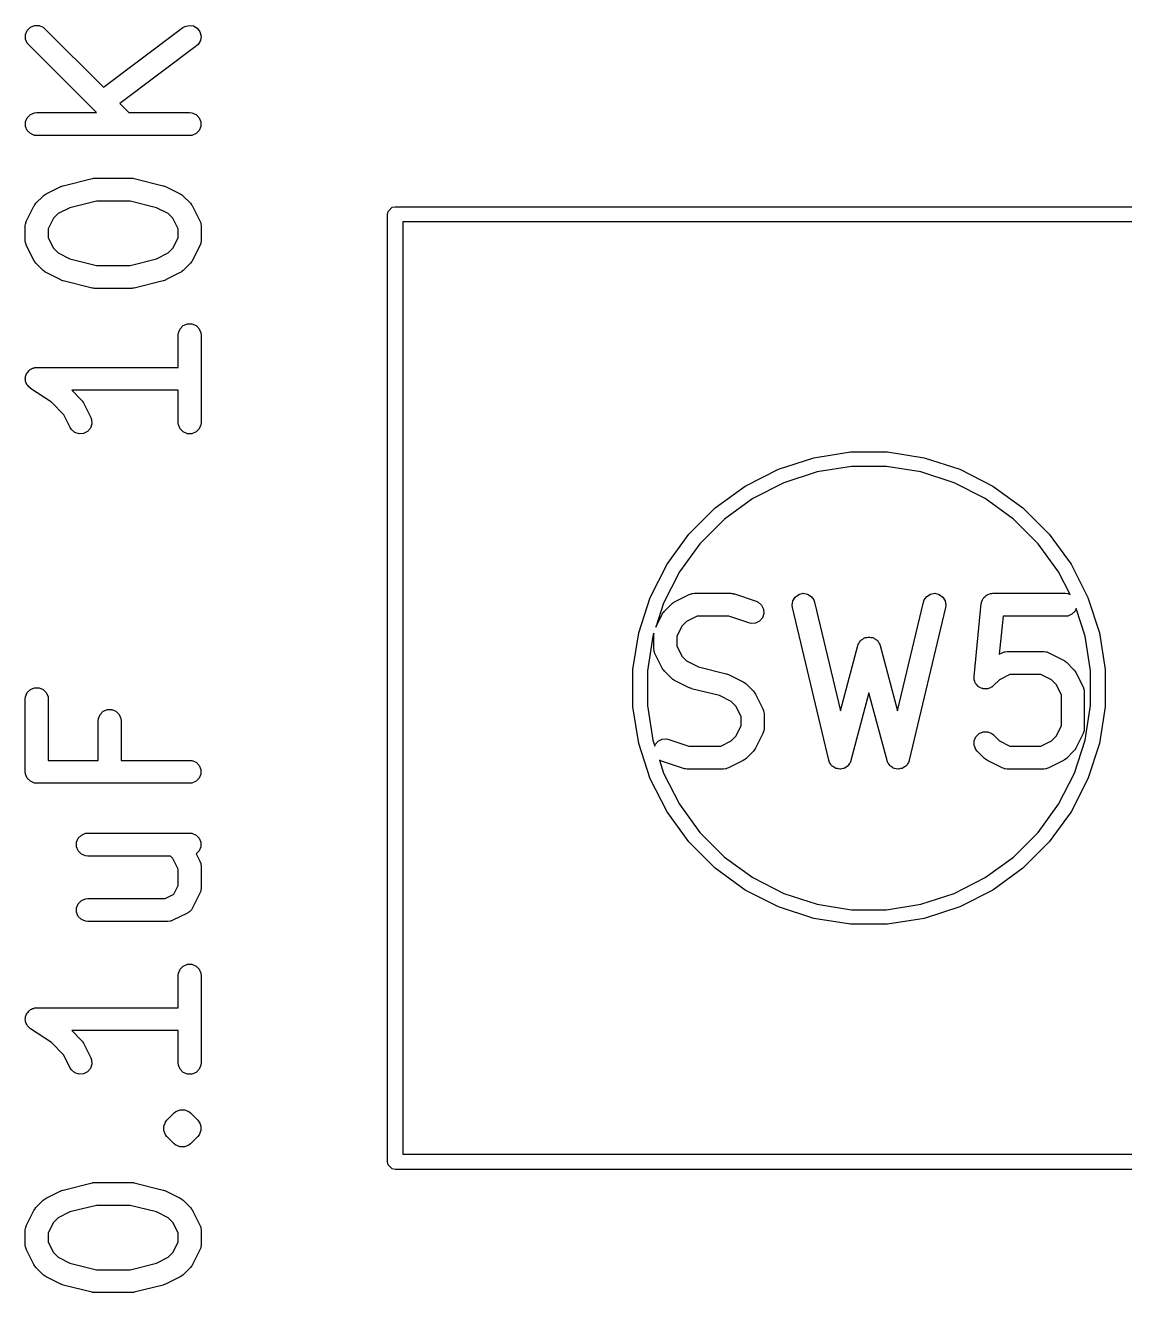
# Model space of a CAD drawing. Extents: x 1.56 to 6.49, y -4.6 to -1.37.
# Drawn here: x 2.1842 to 2.4674, y -4.1715 to -3.845 of the extents above; entities that cross this region are included whole.
import ezdxf

# ---------------------------------------------------------------- set-up
doc = ezdxf.new("R2010")
doc.units = 0
doc.header["$MEASUREMENT"] = 0
doc.layers.add('BLACK', color=7, linetype='CONTINUOUS')

msp = doc.modelspace()

# ---------------------------------------------------------------- linework, layer by layer
at = {"layer": 'BLACK', "linetype": 'CONTINUOUS'}
for p, q in [((2.18474, -3.84632), (2.18556, -3.8455)), ((2.18556, -3.8455), (2.18662, -3.84506)), ((2.18662, -3.84506), (2.18777, -3.84506)), ((2.18777, -3.84506), (2.18884, -3.8455)), ((2.18884, -3.8455), (2.18929, -3.84587)), ((2.18929, -3.84587), (2.20435, -3.86093)), ((2.20435, -3.86093), (2.2248, -3.84559)), ((2.2248, -3.84559), (2.22529, -3.84529)), ((2.22529, -3.84529), (2.22641, -3.84501)), ((2.22641, -3.84501), (2.22755, -3.84517)), ((2.22755, -3.84517), (2.22854, -3.84576)), ((2.22854, -3.84576), (2.22923, -3.84668)), ((2.1843, -3.84738), (2.18474, -3.84632)), ((2.1843, -3.84853), (2.1843, -3.84738)), ((2.18474, -3.8496), (2.1843, -3.84853)), ((2.22935, -3.84894), (2.22877, -3.84993)), ((2.22923, -3.84668), (2.22952, -3.8478)), ((2.22952, -3.8478), (2.22935, -3.84894)), ((2.18511, -3.85004), (2.18474, -3.8496)), ((2.20257, -3.8675), (2.18511, -3.85004)), ((2.22834, -3.85032), (2.20857, -3.86515)), ((2.22877, -3.84993), (2.22834, -3.85032)), ((2.20857, -3.86515), (2.21092, -3.8675)), ((2.1843, -3.86988), (2.18474, -3.86881)), ((2.18474, -3.86881), (2.18556, -3.868)), ((2.18556, -3.868), (2.18662, -3.86756)), ((2.18662, -3.86756), (2.1872, -3.8675)), ((2.1872, -3.8675), (2.20257, -3.8675)), ((2.21092, -3.8675), (2.22657, -3.8675)), ((2.22657, -3.8675), (2.22714, -3.86756)), ((2.22714, -3.86756), (2.22821, -3.868)), ((2.22821, -3.868), (2.22902, -3.86881)), ((2.22902, -3.86881), (2.22946, -3.86988)), ((2.1843, -3.87103), (2.1843, -3.86988)), ((2.18474, -3.87209), (2.1843, -3.87103)), ((2.18556, -3.87291), (2.18474, -3.87209)), ((2.22902, -3.87209), (2.22821, -3.87291)), ((2.22946, -3.87103), (2.22902, -3.87209)), ((2.22946, -3.86988), (2.22946, -3.87103)), ((2.18662, -3.87335), (2.18556, -3.87291)), ((2.1872, -3.87341), (2.18662, -3.87335)), ((2.22657, -3.87341), (2.1872, -3.87341)), ((2.22714, -3.87335), (2.22657, -3.87341)), ((2.22821, -3.87291), (2.22714, -3.87335)), ((2.19398, -3.88634), (2.20148, -3.88446)), ((2.20148, -3.88446), (2.20158, -3.88445)), ((2.20158, -3.88445), (2.20162, -3.88443)), ((2.20162, -3.88443), (2.20184, -3.88441)), ((2.20184, -3.88441), (2.20205, -3.88438)), ((2.20205, -3.88438), (2.2021, -3.88438)), ((2.2021, -3.88438), (2.2022, -3.88437)), ((2.2022, -3.88437), (2.21157, -3.88437)), ((2.21157, -3.88437), (2.21167, -3.88438)), ((2.21167, -3.88438), (2.21171, -3.88438)), ((2.21171, -3.88438), (2.21193, -3.88441)), ((2.21193, -3.88441), (2.21215, -3.88443)), ((2.21215, -3.88443), (2.21219, -3.88445)), ((2.21219, -3.88445), (2.21229, -3.88446)), ((2.21229, -3.88446), (2.21978, -3.88634)), ((2.18938, -3.88859), (2.18963, -3.88844)), ((2.18963, -3.88844), (2.19338, -3.88656)), ((2.19338, -3.88656), (2.19342, -3.88654)), ((2.19342, -3.88654), (2.19344, -3.88653)), ((2.19344, -3.88653), (2.19368, -3.88645)), ((2.19368, -3.88645), (2.19392, -3.88635)), ((2.19392, -3.88635), (2.19394, -3.88635)), ((2.19394, -3.88635), (2.19398, -3.88634)), ((2.21978, -3.88634), (2.21983, -3.88635)), ((2.21983, -3.88635), (2.21985, -3.88635)), ((2.21985, -3.88635), (2.22009, -3.88645)), ((2.22009, -3.88645), (2.22033, -3.88653)), ((2.22033, -3.88653), (2.22035, -3.88654)), ((2.22035, -3.88654), (2.22039, -3.88656)), ((2.22039, -3.88656), (2.22414, -3.88844)), ((2.22414, -3.88844), (2.22439, -3.88859)), ((2.18456, -3.89538), (2.18643, -3.89163)), ((2.18643, -3.89163), (2.18659, -3.89138)), ((2.18659, -3.89138), (2.18662, -3.89131)), ((2.18662, -3.89131), (2.18668, -3.89123)), ((2.18668, -3.89123), (2.18674, -3.89114)), ((2.18674, -3.89114), (2.1868, -3.89109)), ((2.1868, -3.89109), (2.18698, -3.89086)), ((2.18698, -3.89086), (2.18886, -3.88899)), ((2.18886, -3.88899), (2.18909, -3.8888)), ((2.18909, -3.8888), (2.18914, -3.88874)), ((2.18914, -3.88874), (2.18923, -3.88869)), ((2.18923, -3.88869), (2.18931, -3.88862)), ((2.18931, -3.88862), (2.18938, -3.88859)), ((2.20256, -3.89028), (2.19573, -3.89199)), ((2.21121, -3.89028), (2.20256, -3.89028)), ((2.21804, -3.89199), (2.21121, -3.89028)), ((2.22439, -3.88859), (2.22446, -3.88862)), ((2.22446, -3.88862), (2.22454, -3.88869)), ((2.22454, -3.88869), (2.22463, -3.88874)), ((2.22463, -3.88874), (2.22468, -3.8888)), ((2.22468, -3.8888), (2.22491, -3.88899)), ((2.22491, -3.88899), (2.22678, -3.89086)), ((2.22678, -3.89086), (2.22697, -3.89109)), ((2.22697, -3.89109), (2.22703, -3.89114)), ((2.22703, -3.89114), (2.22708, -3.89123)), ((2.22708, -3.89123), (2.22715, -3.89131)), ((2.22715, -3.89131), (2.22718, -3.89138)), ((2.22718, -3.89138), (2.22733, -3.89163)), ((2.22733, -3.89163), (2.22921, -3.89538)), ((2.1915, -3.8947), (2.19015, -3.8974)), ((2.1927, -3.8935), (2.1915, -3.8947)), ((2.19573, -3.89199), (2.1927, -3.8935)), ((2.22107, -3.8935), (2.21804, -3.89199)), ((2.22227, -3.8947), (2.22107, -3.8935)), ((2.22361, -3.8974), (2.22227, -3.8947)), ((2.27756, -3.8937), (2.27771, -3.89295)), ((2.27756, -4.1378), (2.27756, -3.8937)), ((2.27771, -3.89295), (2.27877, -3.89188)), ((2.27877, -3.89188), (2.27953, -3.89173)), ((2.27953, -3.89173), (2.52362, -3.89173)), ((2.18424, -3.8967), (2.1843, -3.89612)), ((2.18424, -3.90045), (2.18424, -3.8967)), ((2.1843, -3.89612), (2.18434, -3.89603)), ((2.18434, -3.89603), (2.18435, -3.89592)), ((2.18435, -3.89592), (2.18456, -3.89538)), ((2.19015, -3.8974), (2.19015, -3.89975)), ((2.22361, -3.89975), (2.22361, -3.8974)), ((2.22921, -3.89538), (2.22942, -3.89592)), ((2.22942, -3.89592), (2.22942, -3.89603)), ((2.22942, -3.89603), (2.22946, -3.89612)), ((2.22946, -3.89612), (2.22952, -3.8967)), ((2.22952, -3.8967), (2.22952, -3.90045)), ((2.2815, -3.89567), (2.2815, -4.13583)), ((2.52165, -3.89567), (2.2815, -3.89567)), ((2.1843, -3.90103), (2.18424, -3.90045)), ((2.18434, -3.90112), (2.1843, -3.90103)), ((2.18435, -3.90123), (2.18434, -3.90112)), ((2.18456, -3.90177), (2.18435, -3.90123)), ((2.19015, -3.89975), (2.1915, -3.90245)), ((2.22227, -3.90245), (2.22361, -3.89975)), ((2.22942, -3.90123), (2.22921, -3.90177)), ((2.22946, -3.90103), (2.22942, -3.90112)), ((2.22942, -3.90112), (2.22942, -3.90123)), ((2.22952, -3.90045), (2.22946, -3.90103)), ((2.18643, -3.90552), (2.18456, -3.90177)), ((2.1915, -3.90245), (2.1927, -3.90365)), ((2.1927, -3.90365), (2.19573, -3.90516)), ((2.21804, -3.90516), (2.22107, -3.90365)), ((2.22107, -3.90365), (2.22227, -3.90245)), ((2.22921, -3.90177), (2.22733, -3.90552)), ((2.18659, -3.90577), (2.18643, -3.90552)), ((2.18662, -3.90584), (2.18659, -3.90577)), ((2.18668, -3.90592), (2.18662, -3.90584)), ((2.18674, -3.90601), (2.18668, -3.90592)), ((2.1868, -3.90606), (2.18674, -3.90601)), ((2.18698, -3.90629), (2.1868, -3.90606)), ((2.18886, -3.90816), (2.18698, -3.90629)), ((2.19573, -3.90516), (2.20256, -3.90687)), ((2.20256, -3.90687), (2.21121, -3.90687)), ((2.21121, -3.90687), (2.21804, -3.90516)), ((2.22678, -3.90629), (2.22491, -3.90816)), ((2.22697, -3.90606), (2.22678, -3.90629)), ((2.22703, -3.90601), (2.22697, -3.90606)), ((2.22708, -3.90592), (2.22703, -3.90601)), ((2.22715, -3.90584), (2.22708, -3.90592)), ((2.22718, -3.90577), (2.22715, -3.90584)), ((2.22733, -3.90552), (2.22718, -3.90577)), ((2.18909, -3.90835), (2.18886, -3.90816)), ((2.18914, -3.90841), (2.18909, -3.90835)), ((2.18923, -3.90846), (2.18914, -3.90841)), ((2.18931, -3.90853), (2.18923, -3.90846)), ((2.18938, -3.90856), (2.18931, -3.90853)), ((2.18963, -3.90872), (2.18938, -3.90856)), ((2.19338, -3.91059), (2.18963, -3.90872)), ((2.19342, -3.91061), (2.19338, -3.91059)), ((2.19344, -3.91062), (2.19342, -3.91061)), ((2.19368, -3.91071), (2.19344, -3.91062)), ((2.19392, -3.9108), (2.19368, -3.91071)), ((2.19394, -3.9108), (2.19392, -3.9108)), ((2.19398, -3.91081), (2.19394, -3.9108)), ((2.20148, -3.91269), (2.19398, -3.91081)), ((2.21978, -3.91081), (2.21229, -3.91269)), ((2.21983, -3.9108), (2.21978, -3.91081)), ((2.21985, -3.9108), (2.21983, -3.9108)), ((2.22009, -3.91071), (2.21985, -3.9108)), ((2.22033, -3.91062), (2.22009, -3.91071)), ((2.22035, -3.91061), (2.22033, -3.91062)), ((2.22039, -3.91059), (2.22035, -3.91061)), ((2.22414, -3.90872), (2.22039, -3.91059)), ((2.22439, -3.90856), (2.22414, -3.90872)), ((2.22446, -3.90853), (2.22439, -3.90856)), ((2.22454, -3.90846), (2.22446, -3.90853)), ((2.22463, -3.90841), (2.22454, -3.90846)), ((2.22468, -3.90835), (2.22463, -3.90841)), ((2.22491, -3.90816), (2.22468, -3.90835)), ((2.20158, -3.9127), (2.20148, -3.91269)), ((2.20162, -3.91272), (2.20158, -3.9127)), ((2.20184, -3.91274), (2.20162, -3.91272)), ((2.20205, -3.91277), (2.20184, -3.91274)), ((2.2021, -3.91277), (2.20205, -3.91277)), ((2.2022, -3.91278), (2.2021, -3.91277)), ((2.21157, -3.91278), (2.2022, -3.91278)), ((2.21167, -3.91277), (2.21157, -3.91278)), ((2.21171, -3.91277), (2.21167, -3.91277)), ((2.21193, -3.91274), (2.21171, -3.91277)), ((2.21215, -3.91272), (2.21193, -3.91274)), ((2.21219, -3.9127), (2.21215, -3.91272)), ((2.21229, -3.91269), (2.21219, -3.9127)), ((2.22361, -3.92482), (2.22367, -3.92425)), ((2.22367, -3.92425), (2.22411, -3.92318)), ((2.22411, -3.92318), (2.22493, -3.92237)), ((2.22493, -3.92237), (2.22599, -3.92193)), ((2.22599, -3.92193), (2.22714, -3.92193)), ((2.22714, -3.92193), (2.22821, -3.92237)), ((2.22821, -3.92237), (2.22902, -3.92318)), ((2.22902, -3.92318), (2.22946, -3.92425)), ((2.22946, -3.92425), (2.22952, -3.92482)), ((2.22361, -3.93312), (2.22361, -3.92482)), ((2.22952, -3.92482), (2.22952, -3.94732)), ((2.18495, -3.93423), (2.18511, -3.93398)), ((2.18511, -3.93398), (2.18535, -3.93382)), ((2.18535, -3.93382), (2.18556, -3.93362)), ((2.18556, -3.93362), (2.18582, -3.9335)), ((2.18582, -3.9335), (2.18606, -3.93334)), ((2.18606, -3.93334), (2.18635, -3.93329)), ((2.18635, -3.93329), (2.18662, -3.93317)), ((2.18662, -3.93317), (2.18719, -3.93312)), ((2.18719, -3.93312), (2.18719, -3.93312)), ((2.18719, -3.93312), (2.1872, -3.93312)), ((2.1872, -3.93312), (2.1872, -3.93312)), ((2.1872, -3.93312), (2.22361, -3.93312)), ((2.18424, -3.93607), (2.1843, -3.93579)), ((2.1843, -3.93636), (2.18424, -3.93607)), ((2.1843, -3.93549), (2.18441, -3.93523)), ((2.1843, -3.93579), (2.1843, -3.93549)), ((2.1843, -3.93665), (2.1843, -3.93636)), ((2.18441, -3.93692), (2.1843, -3.93665)), ((2.18441, -3.93523), (2.18447, -3.93494)), ((2.18447, -3.9372), (2.18441, -3.93692)), ((2.18447, -3.93494), (2.18463, -3.9347)), ((2.18463, -3.93744), (2.18447, -3.9372)), ((2.18463, -3.9347), (2.18474, -3.93443)), ((2.18474, -3.93443), (2.18495, -3.93423)), ((2.18474, -3.93771), (2.18463, -3.93744)), ((2.18495, -3.93792), (2.18474, -3.93771)), ((2.18511, -3.93816), (2.18495, -3.93792)), ((2.18556, -3.93852), (2.18511, -3.93816)), ((2.18556, -3.93853), (2.18556, -3.93852)), ((2.19094, -3.94211), (2.18556, -3.93853)), ((2.18556, -3.93853), (2.18556, -3.93853)), ((2.18556, -3.93853), (2.18556, -3.93853)), ((2.22361, -3.93902), (2.1962, -3.93902)), ((2.1962, -3.93902), (2.19866, -3.94148)), ((2.22361, -3.94732), (2.22361, -3.93902)), ((2.19414, -3.94532), (2.19094, -3.94211)), ((2.19866, -3.94148), (2.19885, -3.94171)), ((2.19885, -3.94171), (2.1989, -3.94176)), ((2.1989, -3.94176), (2.19896, -3.94185)), ((2.19896, -3.94185), (2.19903, -3.94193)), ((2.19903, -3.94193), (2.19906, -3.942)), ((2.19906, -3.942), (2.19921, -3.94225)), ((2.19921, -3.94225), (2.20109, -3.946)), ((2.19581, -3.94864), (2.19414, -3.94532)), ((2.20109, -3.946), (2.20129, -3.94654)), ((2.20129, -3.94654), (2.20138, -3.94769)), ((2.19611, -3.94913), (2.19581, -3.94864)), ((2.19698, -3.94988), (2.19611, -3.94913)), ((2.19808, -3.95025), (2.19698, -3.94988)), ((2.19923, -3.95017), (2.19808, -3.95025)), ((2.20026, -3.94965), (2.19923, -3.95017)), ((2.20101, -3.94878), (2.20026, -3.94965)), ((2.20138, -3.94769), (2.20101, -3.94878)), ((2.22367, -3.9479), (2.22361, -3.94732)), ((2.22411, -3.94896), (2.22367, -3.9479)), ((2.22493, -3.94977), (2.22411, -3.94896)), ((2.22599, -3.95022), (2.22493, -3.94977)), ((2.22714, -3.95022), (2.22599, -3.95022)), ((2.22821, -3.94977), (2.22714, -3.95022)), ((2.22902, -3.94896), (2.22821, -3.94977)), ((2.22946, -3.9479), (2.22902, -3.94896)), ((2.22952, -3.94732), (2.22946, -3.9479)), ((2.37822, -3.95937), (2.38733, -3.95641)), ((2.38733, -3.95641), (2.39679, -3.95491)), ((2.39679, -3.95491), (2.40636, -3.95491)), ((2.40636, -3.95491), (2.41582, -3.95641)), ((2.41582, -3.95641), (2.42493, -3.95937)), ((2.36969, -3.96372), (2.37822, -3.95937)), ((2.38821, -3.96007), (2.37966, -3.96284)), ((2.39708, -3.95866), (2.38821, -3.96007)), ((2.40607, -3.95866), (2.39708, -3.95866)), ((2.41494, -3.96007), (2.40607, -3.95866)), ((2.42349, -3.96284), (2.41494, -3.96007)), ((2.42493, -3.95937), (2.43346, -3.96372)), ((2.37966, -3.96284), (2.37165, -3.96692)), ((2.43149, -3.96692), (2.42349, -3.96284)), ((2.36194, -3.96935), (2.36969, -3.96372)), ((2.43346, -3.96372), (2.44121, -3.96935)), ((2.35517, -3.97612), (2.36194, -3.96935)), ((2.37165, -3.96692), (2.36439, -3.9722)), ((2.43876, -3.9722), (2.43149, -3.96692)), ((2.44121, -3.96935), (2.44798, -3.97612)), ((2.36439, -3.9722), (2.35803, -3.97856)), ((2.44512, -3.97856), (2.43876, -3.9722)), ((2.34954, -3.98386), (2.35517, -3.97612)), ((2.44798, -3.97612), (2.45361, -3.98386)), ((2.35803, -3.97856), (2.35275, -3.98583)), ((2.4504, -3.98583), (2.44512, -3.97856)), ((2.3452, -3.9924), (2.34954, -3.98386)), ((2.35275, -3.98583), (2.34867, -3.99383)), ((2.45336, -3.99163), (2.4504, -3.98583)), ((2.45361, -3.98386), (2.45795, -3.9924)), ((2.34224, -4.0015), (2.3452, -3.9924)), ((2.35151, -3.99352), (2.35526, -3.99164)), ((2.35526, -3.99164), (2.3558, -3.99144)), ((2.3558, -3.99144), (2.35591, -3.99143)), ((2.35591, -3.99143), (2.356, -3.99139)), ((2.356, -3.99139), (2.35658, -3.99133)), ((2.35658, -3.99133), (2.36595, -3.99133)), ((2.36595, -3.99133), (2.36625, -3.99136)), ((2.36625, -3.99136), (2.36632, -3.99135)), ((2.36632, -3.99135), (2.36643, -3.99138)), ((2.36643, -3.99138), (2.36653, -3.99139)), ((2.36653, -3.99139), (2.3666, -3.99142)), ((2.3666, -3.99142), (2.36689, -3.99148)), ((2.36689, -3.99148), (2.37251, -3.99336)), ((2.38193, -3.99326), (2.38254, -3.99228)), ((2.38254, -3.99228), (2.38347, -3.9916)), ((2.38347, -3.9916), (2.38459, -3.99133)), ((2.38459, -3.99133), (2.38573, -3.99152)), ((2.38573, -3.99152), (2.38671, -3.99212)), ((2.38671, -3.99212), (2.38739, -3.99305)), ((2.41576, -3.99305), (2.41644, -3.99212)), ((2.41644, -3.99212), (2.41742, -3.99152)), ((2.41742, -3.99152), (2.41856, -3.99133)), ((2.41856, -3.99133), (2.41968, -3.9916)), ((2.41968, -3.9916), (2.42061, -3.99228)), ((2.42061, -3.99228), (2.42122, -3.99326)), ((2.43083, -3.99304), (2.43099, -3.99264)), ((2.43099, -3.99264), (2.4311, -3.99254)), ((2.4311, -3.99254), (2.43117, -3.99241)), ((2.43117, -3.99241), (2.4315, -3.99213)), ((2.4315, -3.99213), (2.43181, -3.99183)), ((2.43181, -3.99183), (2.43194, -3.99177)), ((2.43194, -3.99177), (2.43206, -3.99168)), ((2.43206, -3.99168), (2.43247, -3.99155)), ((2.43247, -3.99155), (2.43287, -3.99139)), ((2.43287, -3.99139), (2.43309, -3.99137)), ((2.43309, -3.99137), (2.43316, -3.99135)), ((2.43316, -3.99135), (2.43323, -3.99135)), ((2.43323, -3.99135), (2.43345, -3.99133)), ((2.43345, -3.99133), (2.45219, -3.99133)), ((2.45219, -3.99133), (2.45277, -3.99139)), ((2.45277, -3.99139), (2.45336, -3.99163)), ((2.45795, -3.9924), (2.46091, -4.0015)), ((2.34867, -3.99383), (2.34666, -4.00003)), ((2.34862, -3.99622), (2.34868, -3.99617)), ((2.34868, -3.99617), (2.34887, -3.99595)), ((2.34887, -3.99595), (2.35074, -3.99407)), ((2.35074, -3.99407), (2.35097, -3.99389)), ((2.35097, -3.99389), (2.35102, -3.99383)), ((2.35102, -3.99383), (2.35111, -3.99377)), ((2.35111, -3.99377), (2.35119, -3.9937)), ((2.35119, -3.9937), (2.35126, -3.99367)), ((2.35126, -3.99367), (2.35151, -3.99352)), ((2.37251, -3.99336), (2.37304, -3.99359)), ((2.37304, -3.99359), (2.37391, -3.99435)), ((2.37391, -3.99435), (2.37443, -3.99538)), ((2.37443, -3.99538), (2.37451, -3.99653)), ((2.38175, -3.99439), (2.38193, -3.99326)), ((2.38183, -3.99497), (2.38175, -3.99439)), ((2.3912, -4.03434), (2.38183, -3.99497)), ((2.38739, -3.99305), (2.38757, -3.9936)), ((2.38757, -3.9936), (2.39424, -4.02159)), ((2.40891, -4.02159), (2.41558, -3.9936)), ((2.42132, -3.99497), (2.41195, -4.03434)), ((2.41558, -3.9936), (2.41576, -3.99305)), ((2.42122, -3.99326), (2.4214, -3.99439)), ((2.4214, -3.99439), (2.42132, -3.99497)), ((2.42863, -4.01274), (2.43051, -3.99399)), ((2.43051, -3.99399), (2.43055, -3.99378)), ((2.43055, -3.99371), (2.43058, -3.99364)), ((2.43055, -3.99378), (2.43055, -3.99371)), ((2.43058, -3.99364), (2.43062, -3.99342)), ((2.43062, -3.99342), (2.43083, -3.99304)), ((2.45465, -3.99592), (2.45383, -3.99674)), ((2.45493, -3.99524), (2.45465, -3.99592)), ((2.45726, -4.00238), (2.45493, -3.99524)), ((2.34666, -4.00003), (2.34832, -3.99671)), ((2.34832, -3.99671), (2.34847, -3.99647)), ((2.34847, -3.99647), (2.3485, -3.99639)), ((2.3485, -3.99639), (2.34857, -3.99631)), ((2.34857, -3.99631), (2.34862, -3.99622)), ((2.35458, -3.99859), (2.35338, -3.99978)), ((2.35728, -3.99724), (2.35458, -3.99859)), ((2.36548, -3.99724), (2.35728, -3.99724)), ((2.37064, -3.99896), (2.36548, -3.99724)), ((2.37121, -3.99909), (2.37064, -3.99896)), ((2.37236, -3.99901), (2.37121, -3.99909)), ((2.37339, -3.99849), (2.37236, -3.99901)), ((2.37414, -3.99762), (2.37339, -3.99849)), ((2.37451, -3.99653), (2.37414, -3.99762)), ((2.43612, -3.99724), (2.43514, -4.00701)), ((2.45219, -3.99724), (2.43612, -3.99724)), ((2.45277, -3.99718), (2.45219, -3.99724)), ((2.45383, -3.99674), (2.45277, -3.99718)), ((2.34074, -4.01096), (2.34224, -4.0015)), ((2.34589, -4.00238), (2.34449, -4.01126)), ((2.34615, -4.0016), (2.34589, -4.00238)), ((2.34613, -4.00178), (2.34615, -4.0016)), ((2.34613, -4.00553), (2.34613, -4.00178)), ((2.35338, -3.99978), (2.35203, -4.00248)), ((2.35203, -4.00248), (2.35203, -4.00484)), ((2.40062, -4.00274), (2.40101, -4.00269)), ((2.40101, -4.00269), (2.40139, -4.00259)), ((2.40139, -4.00259), (2.40157, -4.00261)), ((2.40157, -4.00261), (2.40176, -4.00259)), ((2.40176, -4.00259), (2.40214, -4.00269)), ((2.40214, -4.00269), (2.40253, -4.00274)), ((2.45866, -4.01126), (2.45726, -4.00238)), ((2.46091, -4.0015), (2.46241, -4.01096)), ((2.34619, -4.00611), (2.34613, -4.00553)), ((2.35203, -4.00484), (2.35338, -4.00753)), ((2.39424, -4.02159), (2.39872, -4.00477)), ((2.39872, -4.00477), (2.39877, -4.00464)), ((2.39877, -4.00464), (2.39878, -4.00458)), ((2.39878, -4.00458), (2.39882, -4.00451)), ((2.39882, -4.00451), (2.39892, -4.00423)), ((2.39892, -4.00423), (2.39916, -4.00392)), ((2.39916, -4.00392), (2.39936, -4.00358)), ((2.39936, -4.00358), (2.39951, -4.00347)), ((2.39951, -4.00347), (2.39963, -4.00332)), ((2.39963, -4.00332), (2.39996, -4.00312)), ((2.39996, -4.00312), (2.40027, -4.00288)), ((2.40027, -4.00288), (2.40046, -4.00283)), ((2.40046, -4.00283), (2.40062, -4.00274)), ((2.40253, -4.00274), (2.40269, -4.00283)), ((2.40269, -4.00283), (2.40288, -4.00288)), ((2.40288, -4.00288), (2.40319, -4.00312)), ((2.40319, -4.00312), (2.40352, -4.00332)), ((2.40352, -4.00332), (2.40364, -4.00347)), ((2.40364, -4.00347), (2.40379, -4.00358)), ((2.40379, -4.00358), (2.40399, -4.00392)), ((2.40399, -4.00392), (2.40422, -4.00423)), ((2.40422, -4.00423), (2.40433, -4.00451)), ((2.40433, -4.00451), (2.40437, -4.00458)), ((2.40437, -4.00458), (2.40438, -4.00464)), ((2.40438, -4.00464), (2.40443, -4.00477)), ((2.40443, -4.00477), (2.40891, -4.02159)), ((2.34623, -4.00621), (2.34619, -4.00611)), ((2.34623, -4.00631), (2.34623, -4.00621)), ((2.34644, -4.00685), (2.34623, -4.00631)), ((2.34832, -4.0106), (2.34644, -4.00685)), ((2.35338, -4.00753), (2.35458, -4.00873)), ((2.35458, -4.00873), (2.35761, -4.01025)), ((2.43514, -4.00701), (2.43587, -4.00664)), ((2.43587, -4.00664), (2.43642, -4.00643)), ((2.43642, -4.00643), (2.43652, -4.00643)), ((2.43652, -4.00643), (2.43662, -4.00639)), ((2.43662, -4.00639), (2.4372, -4.00633)), ((2.4372, -4.00633), (2.44657, -4.00633)), ((2.44657, -4.00633), (2.44715, -4.00639)), ((2.44715, -4.00639), (2.44724, -4.00643)), ((2.44724, -4.00643), (2.44735, -4.00643)), ((2.44735, -4.00643), (2.44789, -4.00664)), ((2.44789, -4.00664), (2.45164, -4.00852)), ((2.45164, -4.00852), (2.45189, -4.00867)), ((2.45189, -4.00867), (2.45196, -4.0087)), ((2.45196, -4.0087), (2.45204, -4.00877)), ((2.45204, -4.00877), (2.45213, -4.00882)), ((2.45213, -4.00882), (2.45218, -4.00888)), ((2.45218, -4.00888), (2.45241, -4.00907)), ((2.45241, -4.00907), (2.45428, -4.01094)), ((2.34074, -4.01126), (2.34074, -4.01096)), ((2.34074, -4.02054), (2.34074, -4.01126)), ((2.34449, -4.01126), (2.34449, -4.02024)), ((2.34847, -4.01085), (2.34832, -4.0106)), ((2.3485, -4.01092), (2.34847, -4.01085)), ((2.34857, -4.011), (2.3485, -4.01092)), ((2.34862, -4.01109), (2.34857, -4.011)), ((2.34868, -4.01114), (2.34862, -4.01109)), ((2.34887, -4.01137), (2.34868, -4.01114)), ((2.35074, -4.01324), (2.34887, -4.01137)), ((2.35761, -4.01025), (2.3648, -4.01204)), ((2.3648, -4.01204), (2.36484, -4.01206)), ((2.36484, -4.01206), (2.36486, -4.01206)), ((2.36486, -4.01206), (2.3651, -4.01215)), ((2.3651, -4.01215), (2.36534, -4.01224)), ((2.36534, -4.01224), (2.36536, -4.01225)), ((2.36536, -4.01225), (2.3654, -4.01227)), ((2.3654, -4.01227), (2.36915, -4.01414)), ((2.43789, -4.01224), (2.43519, -4.01358)), ((2.44587, -4.01224), (2.43789, -4.01224)), ((2.44857, -4.01358), (2.44587, -4.01224)), ((2.45428, -4.01094), (2.45447, -4.01117)), ((2.45447, -4.01117), (2.45453, -4.01122)), ((2.45453, -4.01122), (2.45458, -4.01131)), ((2.45458, -4.01131), (2.45465, -4.01139)), ((2.45465, -4.01139), (2.45468, -4.01146)), ((2.45468, -4.01146), (2.45483, -4.01171)), ((2.45483, -4.01171), (2.45671, -4.01546)), ((2.45866, -4.02024), (2.45866, -4.01126)), ((2.46241, -4.01096), (2.46241, -4.02054)), ((2.18556, -4.01611), (2.18662, -4.01566)), ((2.18662, -4.01566), (2.18777, -4.01566)), ((2.18777, -4.01566), (2.18884, -4.01611)), ((2.35097, -4.01343), (2.35074, -4.01324)), ((2.35102, -4.01349), (2.35097, -4.01343)), ((2.35111, -4.01355), (2.35102, -4.01349)), ((2.35119, -4.01361), (2.35111, -4.01355)), ((2.35126, -4.01364), (2.35119, -4.01361)), ((2.35151, -4.0138), (2.35126, -4.01364)), ((2.35526, -4.01567), (2.35151, -4.0138)), ((2.3553, -4.01569), (2.35526, -4.01567)), ((2.35532, -4.0157), (2.3553, -4.01569)), ((2.35556, -4.01579), (2.35532, -4.0157)), ((2.36915, -4.01414), (2.3694, -4.0143)), ((2.3694, -4.0143), (2.36947, -4.01433)), ((2.36947, -4.01433), (2.36955, -4.01439)), ((2.36955, -4.01439), (2.36964, -4.01445)), ((2.36964, -4.01445), (2.36969, -4.01451)), ((2.36969, -4.01451), (2.36992, -4.01469)), ((2.36992, -4.01469), (2.37179, -4.01657)), ((2.42863, -4.01332), (2.42863, -4.01274)), ((2.42868, -4.01346), (2.42863, -4.01332)), ((2.42868, -4.01361), (2.42868, -4.01346)), ((2.42884, -4.01401), (2.42868, -4.01361)), ((2.42896, -4.01442), (2.42884, -4.01401)), ((2.42906, -4.01453), (2.42896, -4.01442)), ((2.42912, -4.01467), (2.42906, -4.01453)), ((2.42942, -4.01498), (2.42912, -4.01467)), ((2.42969, -4.01531), (2.42942, -4.01498)), ((2.42983, -4.01538), (2.42969, -4.01531)), ((2.42993, -4.01549), (2.42983, -4.01538)), ((2.43033, -4.01565), (2.42993, -4.01549)), ((2.43071, -4.01586), (2.43033, -4.01565)), ((2.43255, -4.01576), (2.43215, -4.01593)), ((2.43296, -4.01564), (2.43255, -4.01576)), ((2.43307, -4.01554), (2.43296, -4.01564)), ((2.43321, -4.01549), (2.43307, -4.01554)), ((2.43366, -4.01512), (2.43321, -4.01549)), ((2.43519, -4.01358), (2.43366, -4.01512)), ((2.44977, -4.01478), (2.44857, -4.01358)), ((2.45112, -4.01748), (2.44977, -4.01478)), ((2.45671, -4.01546), (2.45692, -4.016)), ((2.18424, -4.01856), (2.1843, -4.01798)), ((2.18424, -4.03731), (2.18424, -4.01856)), ((2.1843, -4.01798), (2.18474, -4.01692)), ((2.18474, -4.01692), (2.18556, -4.01611)), ((2.18884, -4.01611), (2.18965, -4.01692)), ((2.18965, -4.01692), (2.19009, -4.01798)), ((2.19009, -4.01798), (2.19015, -4.01856)), ((2.19015, -4.01856), (2.19015, -4.03436)), ((2.3558, -4.01588), (2.35556, -4.01579)), ((2.35582, -4.01588), (2.3558, -4.01588)), ((2.35586, -4.0159), (2.35582, -4.01588)), ((2.36305, -4.01769), (2.35586, -4.0159)), ((2.36608, -4.01921), (2.36305, -4.01769)), ((2.37179, -4.01657), (2.37198, -4.01679)), ((2.37198, -4.01679), (2.37204, -4.01685)), ((2.37204, -4.01685), (2.37209, -4.01693)), ((2.37209, -4.01693), (2.37216, -4.01702)), ((2.37216, -4.01702), (2.37219, -4.01709)), ((2.37219, -4.01709), (2.37234, -4.01734)), ((2.37234, -4.01734), (2.37422, -4.02109)), ((2.40157, -4.01699), (2.39693, -4.03442)), ((2.40622, -4.03442), (2.40157, -4.01699)), ((2.43086, -4.01587), (2.43071, -4.01586)), ((2.431, -4.01593), (2.43086, -4.01587)), ((2.43143, -4.01593), (2.431, -4.01593)), ((2.43186, -4.01597), (2.43143, -4.01593)), ((2.432, -4.01593), (2.43186, -4.01597)), ((2.43215, -4.01593), (2.432, -4.01593)), ((2.45112, -4.02546), (2.45112, -4.01748)), ((2.45692, -4.016), (2.45692, -4.01611)), ((2.45692, -4.01611), (2.45696, -4.01621)), ((2.45696, -4.01621), (2.45702, -4.01678)), ((2.45702, -4.01678), (2.45702, -4.02616)), ((2.20349, -4.02254), (2.2043, -4.02173)), ((2.2043, -4.02173), (2.20537, -4.02129)), ((2.20537, -4.02129), (2.20652, -4.02129)), ((2.20652, -4.02129), (2.20759, -4.02173)), ((2.20759, -4.02173), (2.2084, -4.02254)), ((2.34224, -4.02999), (2.34074, -4.02054)), ((2.34449, -4.02024), (2.34589, -4.02912)), ((2.36728, -4.02041), (2.36608, -4.01921)), ((2.36863, -4.0231), (2.36728, -4.02041)), ((2.37422, -4.02109), (2.37443, -4.02163)), ((2.37443, -4.02163), (2.37443, -4.02173)), ((2.37443, -4.02173), (2.37447, -4.02183)), ((2.37447, -4.02183), (2.37453, -4.02241)), ((2.45726, -4.02912), (2.45866, -4.02024)), ((2.46241, -4.02054), (2.46091, -4.02999)), ((2.20299, -4.02418), (2.20305, -4.02361)), ((2.20299, -4.03436), (2.20299, -4.02418)), ((2.20305, -4.02361), (2.20349, -4.02254)), ((2.2084, -4.02254), (2.20884, -4.02361)), ((2.20884, -4.02361), (2.2089, -4.02418)), ((2.2089, -4.02418), (2.2089, -4.03436)), ((2.36728, -4.02816), (2.36863, -4.02546)), ((2.36863, -4.02546), (2.36863, -4.0231)), ((2.37453, -4.02241), (2.37453, -4.02616)), ((2.44977, -4.02816), (2.45112, -4.02546)), ((2.36608, -4.02935), (2.36728, -4.02816)), ((2.37422, -4.02748), (2.37234, -4.03123)), ((2.37443, -4.02694), (2.37422, -4.02748)), ((2.37447, -4.02673), (2.37443, -4.02683)), ((2.37443, -4.02683), (2.37443, -4.02694)), ((2.37453, -4.02616), (2.37447, -4.02673)), ((2.42868, -4.02933), (2.42912, -4.02826)), ((2.42912, -4.02826), (2.42993, -4.02745)), ((2.42993, -4.02745), (2.431, -4.02701)), ((2.431, -4.02701), (2.43215, -4.02701)), ((2.43215, -4.02701), (2.43321, -4.02745)), ((2.43321, -4.02745), (2.43366, -4.02782)), ((2.43366, -4.02782), (2.43519, -4.02935)), ((2.44857, -4.02935), (2.44977, -4.02816)), ((2.45671, -4.02748), (2.45483, -4.03123)), ((2.45692, -4.02694), (2.45671, -4.02748)), ((2.45696, -4.02673), (2.45692, -4.02683)), ((2.45692, -4.02683), (2.45692, -4.02694)), ((2.45702, -4.02616), (2.45696, -4.02673)), ((2.3452, -4.0391), (2.34224, -4.02999)), ((2.34589, -4.02912), (2.3464, -4.03067)), ((2.3464, -4.03067), (2.34652, -4.03032)), ((2.34652, -4.03032), (2.34727, -4.02945)), ((2.34727, -4.02945), (2.3483, -4.02893)), ((2.3483, -4.02893), (2.34945, -4.02885)), ((2.34945, -4.02885), (2.35002, -4.02898)), ((2.35002, -4.02898), (2.35518, -4.0307)), ((2.35518, -4.0307), (2.36338, -4.0307)), ((2.36338, -4.0307), (2.36608, -4.02935)), ((2.37179, -4.03199), (2.36992, -4.03387)), ((2.37198, -4.03177), (2.37179, -4.03199)), ((2.37204, -4.03172), (2.37198, -4.03177)), ((2.37209, -4.03163), (2.37204, -4.03172)), ((2.37216, -4.03155), (2.37209, -4.03163)), ((2.37219, -4.03147), (2.37216, -4.03155)), ((2.37234, -4.03123), (2.37219, -4.03147)), ((2.42868, -4.03048), (2.42868, -4.02933)), ((2.42912, -4.03155), (2.42868, -4.03048)), ((2.42948, -4.03199), (2.42912, -4.03155)), ((2.43136, -4.03387), (2.42948, -4.03199)), ((2.43519, -4.02935), (2.43789, -4.0307)), ((2.43789, -4.0307), (2.44587, -4.0307)), ((2.44587, -4.0307), (2.44857, -4.02935)), ((2.45428, -4.03199), (2.45241, -4.03387)), ((2.45447, -4.03177), (2.45428, -4.03199)), ((2.45453, -4.03172), (2.45447, -4.03177)), ((2.45448, -4.03766), (2.45726, -4.02912)), ((2.45458, -4.03163), (2.45453, -4.03172)), ((2.45465, -4.03155), (2.45458, -4.03163)), ((2.45468, -4.03147), (2.45465, -4.03155)), ((2.45483, -4.03123), (2.45468, -4.03147)), ((2.46091, -4.02999), (2.45795, -4.0391)), ((2.19015, -4.03436), (2.20299, -4.03436)), ((2.2089, -4.03436), (2.22657, -4.03436)), ((2.22657, -4.03436), (2.22714, -4.03441)), ((2.22714, -4.03441), (2.22821, -4.03485)), ((2.22821, -4.03485), (2.22902, -4.03567)), ((2.34762, -4.03434), (2.34758, -4.03431)), ((2.34758, -4.03431), (2.34867, -4.03766)), ((2.34815, -4.03458), (2.34762, -4.03434)), ((2.35377, -4.03646), (2.34815, -4.03458)), ((2.36915, -4.03442), (2.3654, -4.0363)), ((2.3694, -4.03426), (2.36915, -4.03442)), ((2.36947, -4.03423), (2.3694, -4.03426)), ((2.36955, -4.03417), (2.36947, -4.03423)), ((2.36964, -4.03411), (2.36955, -4.03417)), ((2.36969, -4.03405), (2.36964, -4.03411)), ((2.36992, -4.03387), (2.36969, -4.03405)), ((2.39127, -4.03454), (2.3912, -4.03434)), ((2.39128, -4.03461), (2.39127, -4.03454)), ((2.39132, -4.03467), (2.39128, -4.03461)), ((2.39139, -4.03489), (2.39132, -4.03467)), ((2.39164, -4.03523), (2.39139, -4.03489)), ((2.39186, -4.0356), (2.39164, -4.03523)), ((2.39646, -4.0353), (2.39624, -4.03566)), ((2.39673, -4.03496), (2.39646, -4.0353)), ((2.39681, -4.03474), (2.39673, -4.03496)), ((2.39684, -4.03468), (2.39681, -4.03474)), ((2.39686, -4.03461), (2.39684, -4.03468)), ((2.39693, -4.03442), (2.39686, -4.03461)), ((2.40629, -4.03461), (2.40622, -4.03442)), ((2.40631, -4.03468), (2.40629, -4.03461)), ((2.40634, -4.03474), (2.40631, -4.03468)), ((2.40642, -4.03496), (2.40634, -4.03474)), ((2.40668, -4.0353), (2.40642, -4.03496)), ((2.40691, -4.03566), (2.40668, -4.0353)), ((2.41151, -4.03523), (2.41129, -4.0356)), ((2.41176, -4.03489), (2.41151, -4.03523)), ((2.41183, -4.03467), (2.41176, -4.03489)), ((2.41187, -4.03461), (2.41183, -4.03467)), ((2.41188, -4.03454), (2.41187, -4.03461)), ((2.41195, -4.03434), (2.41188, -4.03454)), ((2.43158, -4.03405), (2.43136, -4.03387)), ((2.43164, -4.03411), (2.43158, -4.03405)), ((2.43172, -4.03417), (2.43164, -4.03411)), ((2.43181, -4.03423), (2.43172, -4.03417)), ((2.43188, -4.03426), (2.43181, -4.03423)), ((2.43213, -4.03442), (2.43188, -4.03426)), ((2.43587, -4.0363), (2.43213, -4.03442)), ((2.45164, -4.03442), (2.44789, -4.0363)), ((2.45189, -4.03426), (2.45164, -4.03442)), ((2.45196, -4.03423), (2.45189, -4.03426)), ((2.45204, -4.03417), (2.45196, -4.03423)), ((2.45213, -4.03411), (2.45204, -4.03417)), ((2.45218, -4.03405), (2.45213, -4.03411)), ((2.45241, -4.03387), (2.45218, -4.03405)), ((2.1843, -4.03788), (2.18424, -4.03731)), ((2.18474, -4.03895), (2.1843, -4.03788)), ((2.22902, -4.03567), (2.22946, -4.03673)), ((2.22946, -4.03788), (2.22902, -4.03895)), ((2.22946, -4.03673), (2.22946, -4.03788)), ((2.34867, -4.03766), (2.35275, -4.04567)), ((2.35406, -4.03652), (2.35377, -4.03646)), ((2.35413, -4.03655), (2.35406, -4.03652)), ((2.35423, -4.03656), (2.35413, -4.03655)), ((2.35434, -4.03658), (2.35423, -4.03656)), ((2.35441, -4.03658), (2.35434, -4.03658)), ((2.35471, -4.03661), (2.35441, -4.03658)), ((2.36408, -4.03661), (2.35471, -4.03661)), ((2.36466, -4.03655), (2.36408, -4.03661)), ((2.36475, -4.03651), (2.36466, -4.03655)), ((2.36486, -4.0365), (2.36475, -4.03651)), ((2.3654, -4.0363), (2.36486, -4.0365)), ((2.39198, -4.0357), (2.39186, -4.0356)), ((2.39207, -4.03582), (2.39198, -4.0357)), ((2.39243, -4.03604), (2.39207, -4.03582)), ((2.39277, -4.0363), (2.39243, -4.03604)), ((2.39292, -4.03634), (2.39277, -4.0363)), ((2.39305, -4.03642), (2.39292, -4.03634)), ((2.39347, -4.03649), (2.39305, -4.03642)), ((2.39389, -4.0366), (2.39347, -4.03649)), ((2.39404, -4.03658), (2.39389, -4.0366)), ((2.39419, -4.0366), (2.39404, -4.03658)), ((2.3946, -4.03651), (2.39419, -4.0366)), ((2.39503, -4.03645), (2.3946, -4.03651)), ((2.39516, -4.03637), (2.39503, -4.03645)), ((2.39531, -4.03634), (2.39516, -4.03637)), ((2.39565, -4.03609), (2.39531, -4.03634)), ((2.39603, -4.03587), (2.39565, -4.03609)), ((2.39612, -4.03575), (2.39603, -4.03587)), ((2.39624, -4.03566), (2.39612, -4.03575)), ((2.40703, -4.03575), (2.40691, -4.03566)), ((2.40712, -4.03587), (2.40703, -4.03575)), ((2.4075, -4.03609), (2.40712, -4.03587)), ((2.40784, -4.03634), (2.4075, -4.03609)), ((2.40799, -4.03637), (2.40784, -4.03634)), ((2.40812, -4.03645), (2.40799, -4.03637)), ((2.40855, -4.03651), (2.40812, -4.03645)), ((2.40896, -4.0366), (2.40855, -4.03651)), ((2.40911, -4.03658), (2.40896, -4.0366)), ((2.40926, -4.0366), (2.40911, -4.03658)), ((2.40968, -4.03649), (2.40926, -4.0366)), ((2.4101, -4.03642), (2.40968, -4.03649)), ((2.41023, -4.03634), (2.4101, -4.03642)), ((2.41038, -4.0363), (2.41023, -4.03634)), ((2.41072, -4.03604), (2.41038, -4.0363)), ((2.41108, -4.03582), (2.41072, -4.03604)), ((2.41117, -4.0357), (2.41108, -4.03582)), ((2.41129, -4.0356), (2.41117, -4.0357)), ((2.43642, -4.0365), (2.43587, -4.0363)), ((2.43652, -4.03651), (2.43642, -4.0365)), ((2.43662, -4.03655), (2.43652, -4.03651)), ((2.4372, -4.03661), (2.43662, -4.03655)), ((2.44657, -4.03661), (2.4372, -4.03661)), ((2.44715, -4.03655), (2.44657, -4.03661)), ((2.44724, -4.03651), (2.44715, -4.03655)), ((2.44735, -4.0365), (2.44724, -4.03651)), ((2.44789, -4.0363), (2.44735, -4.0365)), ((2.4504, -4.04567), (2.45448, -4.03766)), ((2.18556, -4.03976), (2.18474, -4.03895)), ((2.18662, -4.0402), (2.18556, -4.03976)), ((2.1872, -4.04026), (2.18662, -4.0402)), ((2.22657, -4.04026), (2.1872, -4.04026)), ((2.22714, -4.0402), (2.22657, -4.04026)), ((2.22821, -4.03976), (2.22714, -4.0402)), ((2.22902, -4.03895), (2.22821, -4.03976)), ((2.34954, -4.04763), (2.3452, -4.0391)), ((2.45795, -4.0391), (2.45361, -4.04763)), ((2.35517, -4.05538), (2.34954, -4.04763)), ((2.35275, -4.04567), (2.35803, -4.05294)), ((2.44512, -4.05294), (2.4504, -4.04567)), ((2.45361, -4.04763), (2.44798, -4.05538)), ((2.19742, -4.05548), (2.19787, -4.05441)), ((2.19787, -4.05441), (2.19868, -4.0536)), ((2.19868, -4.0536), (2.19974, -4.05316)), ((2.19974, -4.05316), (2.20032, -4.0531)), ((2.20032, -4.0531), (2.22657, -4.0531)), ((2.22657, -4.0531), (2.22714, -4.05316)), ((2.22714, -4.05316), (2.22821, -4.0536)), ((2.22821, -4.0536), (2.22902, -4.05441)), ((2.22902, -4.05441), (2.22946, -4.05548)), ((2.35803, -4.05294), (2.36439, -4.05929)), ((2.43876, -4.05929), (2.44512, -4.05294)), ((2.19742, -4.05663), (2.19742, -4.05548)), ((2.19787, -4.0577), (2.19742, -4.05663)), ((2.19868, -4.05851), (2.19787, -4.0577)), ((2.22902, -4.0577), (2.22826, -4.05846)), ((2.22946, -4.05663), (2.22902, -4.0577)), ((2.22946, -4.05548), (2.22946, -4.05663)), ((2.36194, -4.06215), (2.35517, -4.05538)), ((2.44798, -4.05538), (2.44121, -4.06215)), ((2.19974, -4.05895), (2.19868, -4.05851)), ((2.20032, -4.05901), (2.19974, -4.05895)), ((2.2216, -4.05901), (2.20032, -4.05901)), ((2.22227, -4.05968), (2.2216, -4.05901)), ((2.22361, -4.06238), (2.22227, -4.05968)), ((2.22826, -4.05846), (2.22921, -4.06036)), ((2.22921, -4.06036), (2.22942, -4.0609)), ((2.22942, -4.0609), (2.22942, -4.06101)), ((2.22942, -4.06101), (2.22946, -4.0611)), ((2.22946, -4.0611), (2.22952, -4.06168)), ((2.36439, -4.05929), (2.37165, -4.06457)), ((2.43149, -4.06457), (2.43876, -4.05929)), ((2.22361, -4.06661), (2.22361, -4.06238)), ((2.22952, -4.06168), (2.22952, -4.0673)), ((2.36969, -4.06778), (2.36194, -4.06215)), ((2.37165, -4.06457), (2.37966, -4.06865)), ((2.42349, -4.06865), (2.43149, -4.06457)), ((2.44121, -4.06215), (2.43346, -4.06778)), ((2.22249, -4.06885), (2.22361, -4.06661)), ((2.22946, -4.06788), (2.22942, -4.06798)), ((2.22942, -4.06798), (2.22942, -4.06808)), ((2.22952, -4.0673), (2.22946, -4.06788)), ((2.37822, -4.07213), (2.36969, -4.06778)), ((2.43346, -4.06778), (2.42493, -4.07213)), ((2.19787, -4.07129), (2.19868, -4.07047)), ((2.19868, -4.07047), (2.19974, -4.07003)), ((2.19974, -4.07003), (2.20032, -4.06998)), ((2.20032, -4.06998), (2.22025, -4.06998)), ((2.22025, -4.06998), (2.22249, -4.06885)), ((2.22921, -4.06862), (2.22733, -4.07237)), ((2.22942, -4.06808), (2.22921, -4.06862)), ((2.37966, -4.06865), (2.38821, -4.07143)), ((2.41494, -4.07143), (2.42349, -4.06865)), ((2.19742, -4.07235), (2.19787, -4.07129)), ((2.19742, -4.0735), (2.19742, -4.07235)), ((2.19787, -4.07457), (2.19742, -4.0735)), ((2.22601, -4.07369), (2.22226, -4.07557)), ((2.22611, -4.07363), (2.22601, -4.07369)), ((2.22616, -4.07362), (2.22611, -4.07363)), ((2.22621, -4.07357), (2.22616, -4.07362)), ((2.2265, -4.07339), (2.22621, -4.07357)), ((2.22675, -4.07311), (2.2265, -4.07339)), ((2.22703, -4.07286), (2.22675, -4.07311)), ((2.22721, -4.07257), (2.22703, -4.07286)), ((2.22726, -4.07252), (2.22721, -4.07257)), ((2.22727, -4.07247), (2.22726, -4.07252)), ((2.22733, -4.07237), (2.22727, -4.07247)), ((2.38733, -4.07509), (2.37822, -4.07213)), ((2.38821, -4.07143), (2.39708, -4.07283)), ((2.39708, -4.07283), (2.40607, -4.07283)), ((2.40607, -4.07283), (2.41494, -4.07143)), ((2.42493, -4.07213), (2.41582, -4.07509)), ((2.19868, -4.07538), (2.19787, -4.07457)), ((2.19974, -4.07582), (2.19868, -4.07538)), ((2.20032, -4.07588), (2.19974, -4.07582)), ((2.22094, -4.07588), (2.20032, -4.07588)), ((2.22152, -4.07582), (2.22094, -4.07588)), ((2.22162, -4.07578), (2.22152, -4.07582)), ((2.22172, -4.07578), (2.22162, -4.07578)), ((2.22226, -4.07557), (2.22172, -4.07578)), ((2.39679, -4.07658), (2.38733, -4.07509)), ((2.40636, -4.07658), (2.39679, -4.07658)), ((2.41582, -4.07509), (2.40636, -4.07658)), ((2.22411, -4.08816), (2.22493, -4.08735)), ((2.22493, -4.08735), (2.22599, -4.08691)), ((2.22599, -4.08691), (2.22714, -4.08691)), ((2.22714, -4.08691), (2.22821, -4.08735)), ((2.22821, -4.08735), (2.22902, -4.08816)), ((2.22361, -4.0898), (2.22367, -4.08923)), ((2.22361, -4.0981), (2.22361, -4.0898)), ((2.22367, -4.08923), (2.22411, -4.08816)), ((2.22902, -4.08816), (2.22946, -4.08923)), ((2.22946, -4.08923), (2.22952, -4.0898)), ((2.22952, -4.0898), (2.22952, -4.1123)), ((2.1843, -4.10047), (2.18441, -4.10021)), ((2.1843, -4.10077), (2.1843, -4.10047)), ((2.18441, -4.10021), (2.18447, -4.09992)), ((2.18447, -4.09992), (2.18463, -4.09968)), ((2.18463, -4.09968), (2.18474, -4.09941)), ((2.18474, -4.09941), (2.18495, -4.0992)), ((2.18495, -4.0992), (2.18511, -4.09896)), ((2.18511, -4.09896), (2.18535, -4.0988)), ((2.18535, -4.0988), (2.18556, -4.09859)), ((2.18556, -4.09859), (2.18582, -4.09848)), ((2.18582, -4.09848), (2.18606, -4.09832)), ((2.18606, -4.09832), (2.18635, -4.09827)), ((2.18635, -4.09827), (2.18662, -4.09815)), ((2.18662, -4.09815), (2.18719, -4.0981)), ((2.18719, -4.0981), (2.18719, -4.0981)), ((2.18719, -4.0981), (2.1872, -4.0981)), ((2.1872, -4.0981), (2.1872, -4.0981)), ((2.1872, -4.0981), (2.22361, -4.0981)), ((2.18424, -4.10105), (2.1843, -4.10077)), ((2.1843, -4.10134), (2.18424, -4.10105)), ((2.1843, -4.10163), (2.1843, -4.10134)), ((2.18441, -4.1019), (2.1843, -4.10163)), ((2.18447, -4.10218), (2.18441, -4.1019)), ((2.18463, -4.10242), (2.18447, -4.10218)), ((2.18474, -4.10269), (2.18463, -4.10242)), ((2.18495, -4.1029), (2.18474, -4.10269)), ((2.18511, -4.10314), (2.18495, -4.1029)), ((2.18556, -4.1035), (2.18511, -4.10314)), ((2.18556, -4.10351), (2.18556, -4.1035)), ((2.18556, -4.1035), (2.18556, -4.1035)), ((2.19094, -4.10709), (2.18556, -4.10351)), ((2.18556, -4.10351), (2.18556, -4.10351)), ((2.19414, -4.1103), (2.19094, -4.10709)), ((2.22361, -4.104), (2.1962, -4.104)), ((2.1962, -4.104), (2.19866, -4.10646)), ((2.19866, -4.10646), (2.19885, -4.10669)), ((2.19885, -4.10669), (2.1989, -4.10674)), ((2.1989, -4.10674), (2.19896, -4.10683)), ((2.19896, -4.10683), (2.19903, -4.10691)), ((2.19903, -4.10691), (2.19906, -4.10698)), ((2.19906, -4.10698), (2.19921, -4.10723)), ((2.22361, -4.1123), (2.22361, -4.104)), ((2.19581, -4.11362), (2.19414, -4.1103)), ((2.19921, -4.10723), (2.20109, -4.11098)), ((2.19611, -4.11411), (2.19581, -4.11362)), ((2.20138, -4.11267), (2.20101, -4.11376)), ((2.20109, -4.11098), (2.20129, -4.11152)), ((2.20129, -4.11152), (2.20138, -4.11267)), ((2.22367, -4.11287), (2.22361, -4.1123)), ((2.22411, -4.11394), (2.22367, -4.11287)), ((2.22946, -4.11287), (2.22902, -4.11394)), ((2.22952, -4.1123), (2.22946, -4.11287)), ((2.19698, -4.11486), (2.19611, -4.11411)), ((2.19808, -4.11523), (2.19698, -4.11486)), ((2.19923, -4.11515), (2.19808, -4.11523)), ((2.20026, -4.11463), (2.19923, -4.11515)), ((2.20101, -4.11376), (2.20026, -4.11463)), ((2.22493, -4.11475), (2.22411, -4.11394)), ((2.22599, -4.11519), (2.22493, -4.11475)), ((2.22714, -4.11519), (2.22599, -4.11519)), ((2.22821, -4.11475), (2.22714, -4.11519)), ((2.22902, -4.11394), (2.22821, -4.11475)), ((2.22073, -4.12708), (2.22261, -4.12521)), ((2.22261, -4.12521), (2.22305, -4.12484)), ((2.22305, -4.12484), (2.22412, -4.1244)), ((2.22412, -4.1244), (2.22527, -4.1244)), ((2.22527, -4.1244), (2.22633, -4.12484)), ((2.22633, -4.12484), (2.22633, -4.12484)), ((2.22633, -4.12484), (2.22678, -4.12521)), ((2.22678, -4.12521), (2.22866, -4.12708)), ((2.21992, -4.1286), (2.22022, -4.12787)), ((2.21992, -4.12975), (2.21992, -4.1286)), ((2.22036, -4.13081), (2.21992, -4.12975)), ((2.22022, -4.12787), (2.22036, -4.12753)), ((2.22036, -4.12753), (2.22073, -4.12708)), ((2.22036, -4.12753), (2.22036, -4.12753)), ((2.22866, -4.12708), (2.22902, -4.12753)), ((2.22902, -4.12753), (2.22916, -4.12787)), ((2.22946, -4.12975), (2.22902, -4.13081)), ((2.22916, -4.12787), (2.22946, -4.1286)), ((2.22946, -4.1286), (2.22946, -4.12975)), ((2.22073, -4.13126), (2.22036, -4.13081)), ((2.22036, -4.13081), (2.22036, -4.13081)), ((2.22261, -4.13313), (2.22073, -4.13126)), ((2.22305, -4.1335), (2.22261, -4.13313)), ((2.22678, -4.13313), (2.22633, -4.1335)), ((2.22866, -4.13126), (2.22678, -4.13313)), ((2.22902, -4.13081), (2.22866, -4.13126)), ((2.22412, -4.13394), (2.22305, -4.1335)), ((2.22527, -4.13394), (2.22412, -4.13394)), ((2.22633, -4.1335), (2.22527, -4.13394)), ((2.2815, -4.13583), (2.52165, -4.13583)), ((2.27771, -4.13855), (2.27756, -4.1378)), ((2.27877, -4.13961), (2.27771, -4.13855)), ((2.27953, -4.13976), (2.27877, -4.13961)), ((2.52362, -4.13976), (2.27953, -4.13976)), ((2.20184, -4.14313), (2.20205, -4.14309)), ((2.20205, -4.14309), (2.2021, -4.1431)), ((2.2021, -4.1431), (2.2022, -4.14309)), ((2.2022, -4.14309), (2.21157, -4.14309)), ((2.21157, -4.14309), (2.21167, -4.1431)), ((2.21167, -4.1431), (2.21171, -4.14309)), ((2.21171, -4.14309), (2.21193, -4.14313)), ((2.18963, -4.14715), (2.19338, -4.14528)), ((2.19338, -4.14528), (2.19342, -4.14526)), ((2.19342, -4.14526), (2.19344, -4.14525)), ((2.19344, -4.14525), (2.19368, -4.14516)), ((2.19368, -4.14516), (2.19392, -4.14507)), ((2.19392, -4.14507), (2.19394, -4.14507)), ((2.19394, -4.14507), (2.19398, -4.14505)), ((2.19398, -4.14505), (2.20148, -4.14318)), ((2.20148, -4.14318), (2.20158, -4.14316)), ((2.20158, -4.14316), (2.20162, -4.14315)), ((2.20162, -4.14315), (2.20184, -4.14313)), ((2.21193, -4.14313), (2.21215, -4.14315)), ((2.21215, -4.14315), (2.21219, -4.14316)), ((2.21219, -4.14316), (2.21229, -4.14318)), ((2.21229, -4.14318), (2.21978, -4.14505)), ((2.21978, -4.14505), (2.21983, -4.14507)), ((2.21983, -4.14507), (2.21985, -4.14507)), ((2.21985, -4.14507), (2.22009, -4.14516)), ((2.22009, -4.14516), (2.22033, -4.14525)), ((2.22033, -4.14525), (2.22035, -4.14526)), ((2.22035, -4.14526), (2.22039, -4.14528)), ((2.22039, -4.14528), (2.22414, -4.14715)), ((2.1868, -4.14981), (2.18698, -4.14958)), ((2.18698, -4.14958), (2.18886, -4.14771)), ((2.18886, -4.14771), (2.18909, -4.14752)), ((2.18909, -4.14752), (2.18914, -4.14746)), ((2.18914, -4.14746), (2.18923, -4.14741)), ((2.18923, -4.14741), (2.18931, -4.14734)), ((2.18931, -4.14734), (2.18938, -4.14731)), ((2.18938, -4.14731), (2.18963, -4.14715)), ((2.20256, -4.149), (2.19573, -4.1507)), ((2.21121, -4.149), (2.20256, -4.149)), ((2.21804, -4.1507), (2.21121, -4.149)), ((2.22414, -4.14715), (2.22439, -4.14731)), ((2.22439, -4.14731), (2.22446, -4.14734)), ((2.22446, -4.14734), (2.22454, -4.14741)), ((2.22454, -4.14741), (2.22463, -4.14746)), ((2.22463, -4.14746), (2.22468, -4.14752)), ((2.22468, -4.14752), (2.22491, -4.14771)), ((2.22491, -4.14771), (2.22678, -4.14958)), ((2.22678, -4.14958), (2.22697, -4.14981)), ((2.18456, -4.1541), (2.18643, -4.15035)), ((2.18643, -4.15035), (2.18659, -4.1501)), ((2.18659, -4.1501), (2.18662, -4.15003)), ((2.18662, -4.15003), (2.18668, -4.14995)), ((2.18668, -4.14995), (2.18674, -4.14986)), ((2.18674, -4.14986), (2.1868, -4.14981)), ((2.1927, -4.15222), (2.1915, -4.15342)), ((2.19573, -4.1507), (2.1927, -4.15222)), ((2.22107, -4.15222), (2.21804, -4.1507)), ((2.22227, -4.15342), (2.22107, -4.15222)), ((2.22697, -4.14981), (2.22703, -4.14986)), ((2.22703, -4.14986), (2.22708, -4.14995)), ((2.22708, -4.14995), (2.22715, -4.15003)), ((2.22715, -4.15003), (2.22718, -4.1501)), ((2.22718, -4.1501), (2.22733, -4.15035)), ((2.22733, -4.15035), (2.22921, -4.1541)), ((2.18424, -4.15542), (2.1843, -4.15484)), ((2.18424, -4.15917), (2.18424, -4.15542)), ((2.1843, -4.15484), (2.18434, -4.15474)), ((2.18434, -4.15474), (2.18435, -4.15464)), ((2.18435, -4.15464), (2.18456, -4.1541)), ((2.1915, -4.15342), (2.19015, -4.15612)), ((2.19015, -4.15612), (2.19015, -4.15847)), ((2.22361, -4.15612), (2.22227, -4.15342)), ((2.22361, -4.15847), (2.22361, -4.15612)), ((2.22921, -4.1541), (2.22942, -4.15464)), ((2.22942, -4.15464), (2.22942, -4.15474)), ((2.22942, -4.15474), (2.22946, -4.15484)), ((2.22946, -4.15484), (2.22952, -4.15542)), ((2.22952, -4.15542), (2.22952, -4.15917)), ((2.1843, -4.15974), (2.18424, -4.15917)), ((2.19015, -4.15847), (2.1915, -4.16117)), ((2.22227, -4.16117), (2.22361, -4.15847)), ((2.22952, -4.15917), (2.22946, -4.15974)), ((2.18434, -4.15984), (2.1843, -4.15974)), ((2.18435, -4.15995), (2.18434, -4.15984)), ((2.18456, -4.16049), (2.18435, -4.15995)), ((2.18643, -4.16424), (2.18456, -4.16049)), ((2.1915, -4.16117), (2.1927, -4.16237)), ((2.1927, -4.16237), (2.19573, -4.16388)), ((2.21804, -4.16388), (2.22107, -4.16237)), ((2.22107, -4.16237), (2.22227, -4.16117)), ((2.22921, -4.16049), (2.22733, -4.16424)), ((2.22942, -4.15995), (2.22921, -4.16049)), ((2.22946, -4.15974), (2.22942, -4.15984)), ((2.22942, -4.15984), (2.22942, -4.15995)), ((2.18659, -4.16449), (2.18643, -4.16424)), ((2.18662, -4.16456), (2.18659, -4.16449)), ((2.18668, -4.16464), (2.18662, -4.16456)), ((2.18674, -4.16473), (2.18668, -4.16464)), ((2.1868, -4.16478), (2.18674, -4.16473)), ((2.18698, -4.16501), (2.1868, -4.16478)), ((2.18886, -4.16688), (2.18698, -4.16501)), ((2.19573, -4.16388), (2.20256, -4.16559)), ((2.20256, -4.16559), (2.21121, -4.16559)), ((2.21121, -4.16559), (2.21804, -4.16388)), ((2.22678, -4.16501), (2.22491, -4.16688)), ((2.22697, -4.16478), (2.22678, -4.16501)), ((2.22703, -4.16473), (2.22697, -4.16478)), ((2.22708, -4.16464), (2.22703, -4.16473)), ((2.22715, -4.16456), (2.22708, -4.16464)), ((2.22718, -4.16449), (2.22715, -4.16456)), ((2.22733, -4.16424), (2.22718, -4.16449)), ((2.18909, -4.16707), (2.18886, -4.16688)), ((2.18914, -4.16712), (2.18909, -4.16707)), ((2.18923, -4.16718), (2.18914, -4.16712)), ((2.18931, -4.16725), (2.18923, -4.16718)), ((2.18938, -4.16728), (2.18931, -4.16725)), ((2.18963, -4.16743), (2.18938, -4.16728)), ((2.19338, -4.16931), (2.18963, -4.16743)), ((2.22414, -4.16743), (2.22039, -4.16931)), ((2.22439, -4.16728), (2.22414, -4.16743)), ((2.22446, -4.16725), (2.22439, -4.16728)), ((2.22454, -4.16718), (2.22446, -4.16725)), ((2.22463, -4.16712), (2.22454, -4.16718)), ((2.22468, -4.16707), (2.22463, -4.16712)), ((2.22491, -4.16688), (2.22468, -4.16707)), ((2.19342, -4.16932), (2.19338, -4.16931)), ((2.19344, -4.16934), (2.19342, -4.16932)), ((2.19368, -4.16942), (2.19344, -4.16934)), ((2.19392, -4.16951), (2.19368, -4.16942)), ((2.19394, -4.16952), (2.19392, -4.16951)), ((2.19398, -4.16953), (2.19394, -4.16952)), ((2.20148, -4.17141), (2.19398, -4.16953)), ((2.20158, -4.17142), (2.20148, -4.17141)), ((2.20162, -4.17144), (2.20158, -4.17142)), ((2.20184, -4.17146), (2.20162, -4.17144)), ((2.20205, -4.17149), (2.20184, -4.17146)), ((2.2021, -4.17148), (2.20205, -4.17149)), ((2.2022, -4.17149), (2.2021, -4.17148)), ((2.21157, -4.17149), (2.2022, -4.17149)), ((2.21167, -4.17148), (2.21157, -4.17149)), ((2.21171, -4.17149), (2.21167, -4.17148)), ((2.21193, -4.17146), (2.21171, -4.17149)), ((2.21215, -4.17144), (2.21193, -4.17146)), ((2.21219, -4.17142), (2.21215, -4.17144)), ((2.21229, -4.17141), (2.21219, -4.17142)), ((2.21978, -4.16953), (2.21229, -4.17141)), ((2.21983, -4.16952), (2.21978, -4.16953)), ((2.21985, -4.16951), (2.21983, -4.16952)), ((2.22009, -4.16942), (2.21985, -4.16951)), ((2.22033, -4.16934), (2.22009, -4.16942)), ((2.22035, -4.16932), (2.22033, -4.16934)), ((2.22039, -4.16931), (2.22035, -4.16932))]:
    msp.add_line(p, q, dxfattribs=at)

doc.saveas('drawing.dxf')
